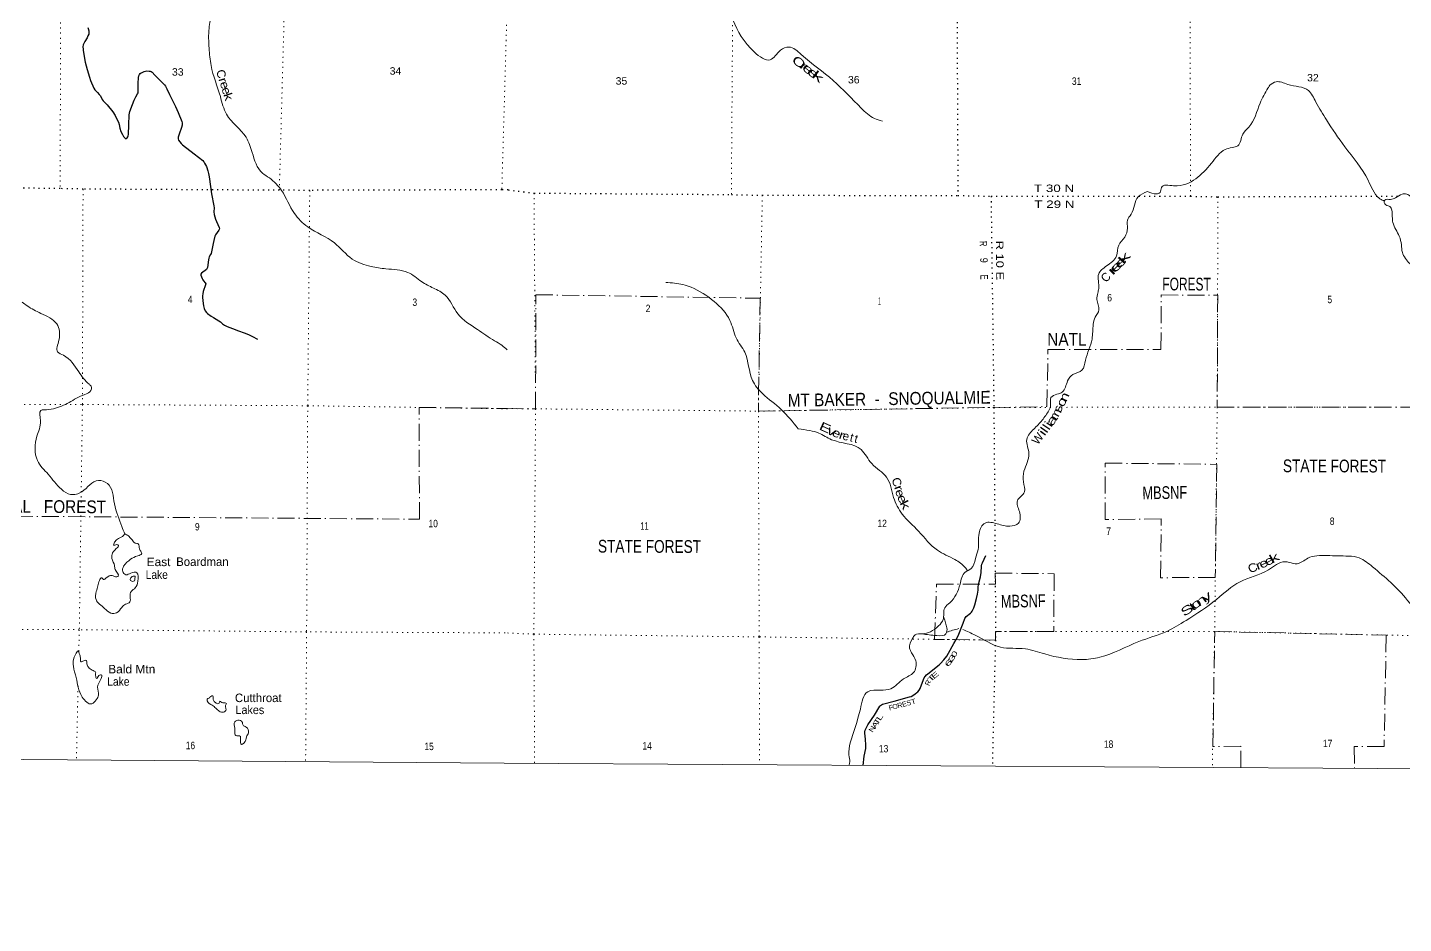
# Model space of a CAD drawing. Header units: feet. Extents: x -1048576 to 137166, y -268550 to 2097152.
# Drawn here: x -165346 to -132972, y 180331 to 201414 of the extents above; entities that cross this region are included whole.
import ezdxf
from ezdxf.enums import TextEntityAlignment as Align

# ---------------------------------------------------------------- set-up
doc = ezdxf.new("R2010")
doc.units = ezdxf.units.FT
doc.header["$LTSCALE"] = 80
doc.linetypes.add('DOT_DASHED', pattern=[7.7, 5, -1.2, 0.3, -1.2])
doc.linetypes.add('DOTTED', pattern=[1.5, 0.3, -1.2])
for name, color, linetype, lineweight in [('29', 7, 'Continuous', 25), ('39', 7, 'Continuous', 13), ('4', 7, 'Continuous', 13), ('44', 7, 'DOT_DASHED', 13), ('6', 7, 'DOTTED', 25), ('7', 7, 'DOTTED', 13)]:
    doc.layers.add(name, color=color, linetype=linetype, lineweight=lineweight)
doc.layers.add('30', color=7, linetype='Continuous')
doc.layers.add('41', color=7, linetype='Continuous')

msp = doc.modelspace()

# ---------------------------------------------------------------- linework, layer by layer
at = {"layer": '29'}
for points in [[(-163927.69, 201414.78), (-163919.08, 201387.79), (-163904.86, 201340.08), (-163901.05, 201300.59)], [(-163901.05, 201300.59), (-163906.94, 201259.15), (-163925.62, 201217.64), (-163946.5, 201172.54), (-164001.09, 201083.04), (-164025.22, 201041.26), (-164037.2, 201007.23), (-164043.9, 200960.33), (-164037.59, 200908.37), (-164034.5, 200884.5)], [(-164034.5, 200884.5), (-164010.7, 200734.13), (-163986.73, 200596.4), (-163944.29, 200422.86), (-163888.26, 200246.47), (-163862.07, 200169.66), (-163787.97, 199984.26), (-163765.82, 199951.8), (-163697.65, 199885.24), (-163658.39, 199841.92), (-163633.01, 199806.54), (-163586.8, 199719.14), (-163564.53, 199690.33), (-163468.82, 199597.25), (-163341.85, 199430.77), (-163286.47, 199345.85), (-163242.89, 199256.62), (-163208.79, 199183.42), (-163193.09, 199132.11), (-163171.89, 199043.3), (-163147.43, 198966.1), (-163108.99, 198894.49), (-163085.18, 198849.89), (-163060.44, 198818.67), (-163047.83, 198806.31), (-163024.57, 198801.66), (-163002.17, 198814.61), (-162985.57, 198839.51), (-162976.67, 198865.08), (-162971.04, 198897.62), (-162962.28, 199125.04), (-162952.37, 199362.46), (-162945.47, 199401.08), (-162935.77, 199441.31), (-162876.1, 199601.2), (-162836.16, 199706.93), (-162801.12, 199783.03), (-162759.38, 199852.2), (-162746.33, 199880.59), (-162740.7, 199916.53), (-162741.08, 200096.37), (-162737.54, 200241.57), (-162728.25, 200277.61), (-162711.65, 200306.66), (-162695.09, 200329.34), (-162674.3, 200346.09), (-162647.32, 200358.54), (-162603.21, 200377.58), (-162537.33, 200391.74), (-162483.96, 200390.86), (-162458.48, 200389.67), (-162437.87, 200379.67), (-162412.82, 200360.61), (-162353.3, 200292.89), (-162227.27, 200170.82), (-162124.38, 200068.01), (-162097.64, 200030.49), (-162068.35, 199974.63), (-162007.58, 199838.66), (-161867.39, 199552.8), (-161802.28, 199412.01), (-161716.68, 199202.12), (-161707.27, 199171.55), (-161705.19, 199142.49), (-161706.76, 199113.09), (-161723.87, 199061.56), (-161780.41, 198902.99), (-161800.65, 198831.22), (-161800.65, 198793.87), (-161790.28, 198762.74), (-161765.37, 198727.46), (-161730.1, 198688.03), (-161699.72, 198656.89), (-161424.75, 198442.46), (-161225.06, 198282.3), (-161200.93, 198254.32), (-161180.2, 198220.69), (-161155.28, 198179.62), (-161138.67, 198140.19), (-161105.95, 198041.34), (-161084.72, 197976.25), (-161071.16, 197897.24), (-161016.32, 197500.43), (-160960.75, 197216.6), (-160956.07, 197171.08), (-160960.22, 197079.78), (-160951.92, 197013.37), (-160920.79, 196907.54), (-160899.07, 196851.91), (-160835.7, 196708.33), (-160830.68, 196680.77), (-160835.7, 196660.6), (-160848.15, 196644), (-160920.79, 196539.66), (-160935.31, 196502.89), (-160961.48, 196399.44)], [(-160961.48, 196399.44), (-160978.23, 196333.2), (-161014.16, 196139.73), (-161026.28, 196098.27), (-161039.06, 196071.25), (-161070.19, 196021.45), (-161081.36, 195988.61), (-161088.87, 195950.89), (-161113.77, 195768.28), (-161123.85, 195733.36), (-161134.52, 195720.55), (-161254.88, 195637.54), (-161269.41, 195612.64), (-161267.33, 195583.59), (-161238.28, 195510.96), (-161222.86, 195475.43), (-161207.15, 195450.78), (-161163.57, 195403.05), (-161154.56, 195382.99), (-161157.34, 195357.4), (-161213.37, 195205.91), (-161224.72, 195150.6), (-161227.9, 195104.23), (-161225.82, 195060.65), (-161214.15, 194922.33), (-161205.07, 194865.59), (-161188.47, 194801.26), (-161166, 194747.65), (-161138.67, 194712.02), (-161111.69, 194687.12), (-161022.46, 194620.72), (-160974.37, 194587.68), (-160843.22, 194509.87), (-160806.65, 194485.84), (-160756.84, 194440.18), (-160712.57, 194411.9), (-160646.86, 194380), (-160522.35, 194330.2), (-160383.21, 194278.9), (-160252.58, 194230.59), (-160147.55, 194188.5), (-160049.21, 194143.43), (-159934.55, 194078.46)], [(-145685.53, 184050.64), (-145657.6, 184271.82), (-145623.74, 184452.12), (-145620.54, 184486.97), (-145620.67, 184525.41), (-145632.7, 184664.85), (-145641.65, 184806.33), (-145641.72, 184842.88), (-145635.24, 184878.47), (-145623.18, 184910.88), (-145572.74, 185002.61), (-145418.45, 185229.32), (-145290.63, 185444.5), (-145273.7, 185463.79), (-145253.65, 185479.35), (-145229.04, 185493.61), (-144955.17, 185566.32), (-144594.82, 185661.83), (-144558.94, 185675.17), (-144517.06, 185692.39), (-144458.97, 185733.16), (-144422.38, 185764.55), (-144396.74, 185785.75), (-144366.45, 185822.96), (-144342.08, 185862.24), (-144285.83, 186009.81), (-144247.25, 186111.9), (-144226.92, 186142), (-144190.66, 186181.11), (-144162.45, 186206.93), (-143897.52, 186421.12), (-143863.53, 186451.77), (-143786.96, 186535.87), (-143719.59, 186623.09), (-143677.59, 186692.82), (-143549.66, 186918.08), (-143494.36, 187017.16), (-143452.75, 187103.66), (-143331.29, 187395.68), (-143292.81, 187507.74), (-143279.85, 187531.79), (-143262.41, 187552.88), (-143158.15, 187632.6), (-143137.98, 187653.82), (-143119.76, 187681.59), (-143080.89, 187762.28), (-143057.47, 187827.65), (-143016.25, 187977.39), (-142995.37, 188080.6), (-142981.56, 188177.08), (-142978.46, 188252.36), (-142972.32, 188300.1), (-142956.88, 188370.97), (-142925.38, 188489.44), (-142912.45, 188543), (-142906.19, 188580.33), (-142897.8, 188744.73), (-142888.96, 188782.67), (-142876.89, 188817.77), (-142799.58, 188992.64)]]:
    msp.add_lwpolyline(points, dxfattribs=at)
at = {"layer": '39'}
for points in [[(-139726.18, 284721.75), (-139786.61, 284683.23), (-139865.18, 284636.58), (-139935.68, 284589.96), (-139981.99, 284555.51), (-140024.23, 284506.92), (-140030.24, 284490.75), (-140030.24, 284490.75), (-140086.75, 284492.64)], [(-154003.73, 202871.03), (-153895.9, 202851.95), (-153782.58, 202850.6), (-153450.83, 203040.86), (-153101.56, 203029.32), (-152597.4, 203097.67), (-152109.59, 203489.01), (-151006.28, 204195.88), (-150727.82, 204210.06), (-150476.46, 204052.4), (-150045.23, 203568.93), (-149704.49, 203329.14), (-149382.06, 202816.6), (-149041.62, 202326.4), (-148930.82, 202062.69), (-148749.99, 201593.52), (-148244.22, 200835.97), (-147873.61, 200654.96), (-147628.88, 200878.9), (-147431.59, 200955.08), (-147141.76, 200781.55), (-146390.72, 200167.18), (-145730.26, 199515.79), (-145421.81, 199275.75), (-145233.66, 199212.53)], [(-161337, 203610.32), (-161343.22, 203161.1), (-161179.62, 202791), (-160998.3, 202334.04), (-161017.44, 201752.85), (-161075.79, 201395.86), (-161074.17, 200925.58), (-161027.82, 200519.69), (-160809.56, 199788.06), (-160664.35, 199373.64), (-160204.93, 198830.65), (-160061.43, 198474.78), (-159819.7, 197989.28), (-159654.79, 197873.49), (-159367.68, 197577.52), (-159067.67, 197041.3), (-158752.42, 196723), (-158126.63, 196346.78), (-157704.72, 195965.43), (-157261.55, 195793.88), (-156914.68, 195735.8), (-156398.39, 195652.74), (-156074.54, 195435.31), (-155796.79, 195282.68), (-155517.08, 195115.91), (-155220.63, 194674.58), (-154760.29, 194309.2), (-154357.99, 194040.96), (-154186.95, 193937.25), (-154064.57, 193829.34)], [(-136119.82, 200054.86), (-135969.11, 200137.44), (-135696.2, 200076.86), (-135208.75, 199931.05), (-135031.29, 199659.75), (-134784.18, 199239.54), (-134351.94, 198608.67), (-133803.57, 197819.13), (-133546.37, 197398.99), (-133475.43, 197355.09), (-133420.82, 197341.76)], [(-138993.28, 197553.04), (-138785.02, 197499.48), (-138700.48, 197534.43), (-138668.97, 197649.77), (-138380.62, 197692.3), (-137858.95, 197855.69), (-137490.04, 198219.89), (-137167.28, 198543.36), (-137002.07, 198589.01), (-136869.14, 198630.39), (-136751.92, 198903.87), (-136609.73, 199068.49), (-136345.17, 199637.89), (-136161.85, 199986.58), (-136119.82, 200054.86)], [(-138993.28, 197553.04), (-139214.47, 197429.65), (-139379.21, 197020.52), (-139469.08, 196880.52), (-139465.78, 196692.75), (-139528.95, 196484.29), (-139672.94, 196289.36), (-139721.69, 196038.6), (-139960.28, 195802.58), (-140142.68, 195615.45), (-140142.35, 195272.16), (-140165.84, 195164.96), (-140182.98, 195015.41), (-140136.89, 194769.39), (-140226.55, 194597.08), (-140271.84, 194431.15), (-140299.74, 194083.62), (-140453.76, 193583.7), (-140536.94, 193350.85), (-140750.2, 193248.31), (-140874.32, 193097.95), (-140999.68, 192834.51), (-141124.49, 192785.12), (-141265.24, 192705.32), (-141276.13, 192527.54), (-141389.55, 192288.41), (-141565.66, 192067), (-141772.09, 191851.41), (-141833.79, 191723.74), (-141785.05, 191384.85), (-141901.35, 190976.08), (-141915.77, 190723.55), (-141887.93, 190489.51), (-142056.03, 190278.25), (-142009.89, 190024.16), (-142032.25, 189751.38), (-142231.58, 189679.22), (-142532.72, 189735.55), (-142815.43, 189753.65), (-142957.11, 189514.31), (-142980.74, 189132.48), (-143043.86, 188917.96), (-143141.16, 188683), (-143283.9, 188599.14), (-143405.09, 188315.54), (-143646.34, 187879.59), (-143764.58, 187755.53), (-143803.09, 187482.63), (-143909.07, 187336.45), (-144103.9, 187195.67), (-144297.34, 187147.79), (-144462.67, 187120.31), (-144524.7, 187041.1), (-144591.75, 186810.4), (-144544.58, 186701.7), (-144448.42, 186512.6), (-144499.01, 186235.57), (-144732.15, 186088.45), (-145035.35, 185855.99), (-145277.34, 185823.91), (-145571.78, 185785.38), (-145750.66, 185378.16), (-145987.41, 184578.76), (-146021.82, 184297.82), (-146000.48, 184128.35), (-146015.43, 184052.48)], [(-132797.71, 197426.76), (-132673.59, 197282.28), (-132648.2, 197110.83), (-132532.59, 196734.07), (-132422.81, 196619.78), (-132187.68, 196476.13), (-131862.36, 196426.04), (-131589.83, 196419.98), (-131493.71, 196236.93), (-131427.78, 195746.72), (-131417.88, 195480.24), (-131479.34, 195316.22), (-131828.95, 195081.4), (-132090.17, 194909.84), (-132394.63, 194861.13), (-132526.53, 194963.14), (-132532.11, 195189.27), (-132534.16, 195488.12), (-132599.51, 195598.7), (-132823.31, 195857.53), (-132996.69, 196122.8), (-133022.14, 196302.33), (-133069.96, 196505.93), (-133221.5, 196823.87), (-133247.72, 197116.48), (-133290.7, 197202.99), (-133383.8, 197238.65), (-133424.55, 197294.89), (-133410.81, 197351.53), (-133275.69, 197368.69), (-133160.89, 197405.89), (-133004.06, 197495.9), (-132893.03, 197492.69), (-132842.41, 197470.85), (-132797.71, 197426.76)], [(-147214.74, 191972.6), (-147611.43, 192424.01), (-148050, 192800.4), (-148288.29, 193111.63), (-148472.45, 193772.61), (-148672.56, 194108.36), (-148818.71, 194523.26), (-149191.13, 194966.78), (-149734.37, 195302), (-150122.59, 195400.09), (-150328.57, 195414.71)], [(-165470.77, 194955.01), (-165354.17, 194863.66), (-165032.13, 194688.62), (-164660, 194440.71), (-164607.48, 194054.97), (-164637.15, 193780.6), (-164502.33, 193701.28), (-164141.03, 193310.11), (-163898.3, 193018.37), (-163847.91, 192973.22)], [(-163848.06, 192975.76), (-163844.34, 192913.17), (-164146.09, 192718.76), (-164326.28, 192612.6), (-164498.28, 192526.59), (-164900.49, 192421.43), (-165029.76, 192403.85), (-165043.12, 192161.71), (-165123.71, 191798.77), (-165112.54, 191223.5), (-164859.88, 190901.44), (-164548.84, 190548.84), (-164331.48, 190426.76), (-164068.74, 190492.18), (-163679.85, 190754.82), (-163468.27, 190687.26), (-163301.2, 190206.14), (-163124.31, 189670.48), (-163060.61, 189498.64)], [(-147214.74, 191972.6), (-146939.94, 191930.21), (-146729.61, 191871.19), (-146427.8, 191715.92), (-145731.85, 191482.8), (-145483.33, 191151.45), (-145133.97, 190832.96), (-144967.21, 190355.61), (-144766.73, 189965.34), (-144380.45, 189560.3), (-143939.38, 189113.26), (-143524.1, 188894.21), (-143284.63, 188706.16), (-143230.29, 188635.35)], [(-163060.61, 189498.64), (-163109.35, 189440.33), (-163297.76, 189305.95), (-163318.33, 189231.36), (-163245.58, 189247.18), (-163205.31, 189228.83), (-163258.18, 189152.38), (-163357.78, 189017.6), (-163362.31, 188920.74), (-163298.58, 188754.95), (-163284.91, 188664.06), (-163211.06, 188504.28), (-163243.44, 188486.26), (-163356.31, 188519.06), (-163493.85, 188463.17), (-163556.6, 188427.12), (-163600.82, 188463.65), (-163653.61, 188403.34), (-163688.57, 188278.36), (-163729.64, 188141.3), (-163734.66, 187951.6), (-163533.87, 187746.84), (-163385.07, 187637.18), (-163249.81, 187642.62), (-163128.06, 187767.21), (-163040.87, 187843.51), (-162935.64, 187897.53), (-162933.06, 188006.51), (-162902.04, 188149.67), (-162810.82, 188225.96), (-162751.45, 188389.17), (-162770.63, 188583.02), (-162913.97, 188577.61), (-163031.24, 188537.78), (-163107.55, 188614.82), (-163084.71, 188737.83), (-162920.38, 188900.58), (-162754.44, 188984.6), (-162659.31, 189034.63), (-162693.24, 189109.46), (-162711.22, 189145.87), (-162742.91, 189263.08), (-162815.47, 189283.59), (-162885.74, 189356.56), (-162939.93, 189415.34), (-162974.06, 189451.83), (-163060.61, 189498.64)], [(-143340.98, 187245.17), (-143045.66, 187114.67), (-142452.33, 186834.34), (-141868.7, 186792.22), (-141413.73, 186674.44), (-140540.84, 186541.57), (-140117.33, 186595.2), (-139201.45, 186965.47), (-138541.03, 187204.62), (-138088.62, 187460.39), (-137369.41, 187958.45), (-136817.16, 188372.47), (-136150.97, 188654.06), (-135762.69, 188842.72), (-135659.64, 188827.33), (-135473.73, 188796.4), (-135224.32, 188925.47), (-135010.76, 188983.59), (-134520.24, 188979.15), (-134013.28, 188932.43), (-133696.96, 188722.74), (-132874.09, 187935.24), (-132325.71, 187438.51), (-131952.24, 187431.18), (-131099.8, 187633.38), (-129586.31, 187981.84), (-129039.65, 188032.34), (-128711.15, 188107.47)], [(-162819.74, 188454.07), (-162817.48, 188500.48), (-162859.87, 188500.67), (-162924.73, 188448.49), (-162920.92, 188404.07), (-162854.42, 188383.58), (-162819.94, 188415.72), (-162819.74, 188454.07)], [(-144295.18, 187148.26), (-143951.88, 187103.91), (-143736.22, 187149.93), (-143714.97, 187289.43), (-143746.02, 187402.28), (-143786.92, 187539.56)], [(-143713.03, 187182.35), (-143585.38, 187229.81), (-143431.88, 187269.71)], [(-164168.8, 186740.54), (-164266.7, 186543.18), (-164267.51, 186385.75), (-164202.28, 186117.02), (-164057.3, 185658.2), (-163834.07, 185499.76), (-163728.62, 185596.17), (-163673.55, 185706.93), (-163698.85, 185888.69), (-163613.01, 186096.19), (-163600.5, 186174.85), (-163667.16, 186163.04), (-163717.96, 186098.69), (-163745.84, 186171.47), (-163745.47, 186244.13), (-163821.92, 186290.9), (-163914.42, 186359.94), (-163948.29, 186444.86), (-163964.04, 186521.63), (-164022.62, 186513.82), (-164087.35, 186485.86), (-164104.86, 186613.09), (-164128.7, 186687.88), (-164154.66, 186742.49), (-164168.8, 186740.54)], [(-160998.33, 185470.81), (-161116.92, 185568.22), (-161116.69, 185612.62), (-161080.26, 185630.62), (-161033.61, 185674.82), (-160987.13, 185686.72), (-160975.45, 185601.89), (-160838.63, 185518.52), (-160818.24, 185558.8), (-160800.13, 185548.63), (-160749.78, 185526.2), (-160667.12, 185507.66), (-160691.67, 185443.18), (-160673.91, 185364.39), (-160732.75, 185306.12), (-160833.56, 185326.76), (-160917.97, 185397.78), (-160998.33, 185470.81)], [(-160470.28, 184927.51), (-160467.52, 185072.81), (-160449.26, 185090.9), (-160336.15, 185106.53), (-160291.96, 185063.95), (-160276.14, 184999.29), (-160201.7, 184952.53), (-160145.86, 184821.09), (-160194.83, 184720.39), (-160207.3, 184649.8), (-160310.78, 184545.32), (-160332.26, 184684.68), (-160338.07, 184733.15), (-160446.97, 184751.8), (-160470.66, 184854.85), (-160470.29, 184925.49)]]:
    msp.add_spline(points, degree=3, dxfattribs=at)
at = {"layer": '4'}
msp.add_lwpolyline([(-244583.22, 368785.28), (-214011.33, 368469.88), (-183439.04, 368196.52), (-152866.39, 367965.22), (-122293.46, 367775.97), (-91720.3, 367628.79), (-61146.96, 367523.64), (-30573.52, 367460.57), (0, 367439.54), (0, 183577.08), (-30826.42, 183598.29), (-61652.78, 183661.9), (-92479.02, 183767.9), (-123305.1, 183916.31), (-154130.93, 184107.12), (-184956.48, 184340.33), (-215781.67, 184615.95), (-246606.45, 184933.97)], close=True, dxfattribs=at)
msp.add_lwpolyline([(-244583.22, 368785.28), (-214011.33, 368469.88), (-183439.04, 368196.52), (-152866.39, 367965.22), (-122293.46, 367775.97), (-91720.3, 367628.79), (-61146.96, 367523.64), (-30573.52, 367460.57), (0, 367439.54), (0, 183577.08), (-30826.42, 183598.29), (-61652.78, 183661.9), (-92479.02, 183767.9), (-123305.1, 183916.31), (-154130.93, 184107.12), (-184956.48, 184340.33), (-215781.67, 184615.95), (-246606.45, 184933.97)], close=True, dxfattribs=at)
msp.add_lwpolyline([(-244583.22, 368785.28), (-214011.33, 368469.88), (-183439.04, 368196.52), (-152866.39, 367965.22), (-122293.46, 367775.97), (-91720.3, 367628.79), (-61146.96, 367523.64), (-30573.52, 367460.57), (0, 367439.54), (0, 183577.08), (-30826.42, 183598.29), (-61652.78, 183661.9), (-92479.02, 183767.9), (-123305.1, 183916.31), (-154130.93, 184107.12), (-184956.48, 184340.33), (-215781.67, 184615.95), (-246606.45, 184933.97)], close=True, dxfattribs=at)
msp.add_lwpolyline([(-244583.22, 368785.28), (-214011.33, 368469.88), (-183439.04, 368196.52), (-152866.39, 367965.22), (-122293.46, 367775.97), (-91720.3, 367628.79), (-61146.96, 367523.64), (-30573.52, 367460.57), (0, 367439.54), (0, 183577.08), (-30826.42, 183598.29), (-61652.78, 183661.9), (-92479.02, 183767.9), (-123305.1, 183916.31), (-154130.93, 184107.12), (-184956.48, 184340.33), (-215781.67, 184615.95), (-246606.45, 184933.97)], close=True, dxfattribs=at)
at = {"layer": '44'}
for points in [[(-184823.65, 200434.1), (-183036.42, 200400.18), (-182996.68, 197805.45), (-174802.84, 197756.8), (-174862.37, 189982.48), (-156126.01, 189844.22), (-156131.86, 192475.85), (-154073.56, 192447.94)], [(-154073.56, 192447.94), (-153391.97, 192441.45), (-153386.1, 195127.53), (-148109.12, 195043.49), (-148151.16, 192387.79), (-141361.65, 192494.5), (-141336.54, 193836.46), (-138677.74, 193837.76), (-138673, 195121.26), (-137342.61, 195116.86)], [(-137342.61, 195116.86), (-137354.34, 192483.27), (-132018.6, 192481.77), (-132031.56, 188421.38), (-128064.64, 188390.1), (-128115.85, 187076.48), (-126781.49, 187053.9), (-126106.18, 187059.74), (-126089.59, 187733.73), (-125444.46, 187755.82), (-125429.91, 188421.75), (-123454.39, 188437.41), (-123468.13, 187095.66), (-123287.6, 187096.62)], [(-136801.16, 183994.64), (-136801.21, 184505.87), (-137454.36, 184495.92), (-137414.14, 187202.07), (-133378.88, 187116.08), (-133428.86, 184496.74), (-134132.37, 184495.03), (-134126.15, 183978.47)]]:
    msp.add_lwpolyline(points, dxfattribs=at)
for points in [[(-139988.65, 189834.13), (-139987.77, 191164.06), (-137363.34, 191135.2), (-137400.84, 188473.34), (-138689.48, 188467.61), (-138672.27, 189853.99)], [(-144004.38, 187016), (-143959.27, 188315.51), (-142572.41, 188319), (-142575.49, 188575.31), (-141190.71, 188562.66), (-141201.78, 187198.45), (-142568.46, 187202.97), (-142573.25, 186997.14)]]:
    msp.add_lwpolyline(points, close=True, dxfattribs=at)
at = {"layer": '6'}
for points in [[(-143410.84, 211201.6), (-143457.35, 208060.36), (-143481.54, 202743.23), (-143455.53, 197462.82)], [(-154038.18, 197592.21), (-154186.28, 197596.5), (-158705.61, 197582.6), (-159422.14, 197583.82), (-164040.15, 197612.75), (-164581.04, 197623.27), (-169418.87, 197687.51), (-169903.2, 197705.85), (-174802.84, 197756.8), (-175181.73, 197759.05), (-180166.45, 197798.12), (-180358.17, 197799.5), (-184845.33, 197806.51)], [(-154038.18, 197592.21), (-153429.21, 197518.1), (-148786.48, 197483.87), (-148057.69, 197467.06), (-143455.53, 197462.82), (-142676.27, 197444.37), (-137981.27, 197442.84), (-137337.3, 197431.46), (-133089.69, 197448.4)], [(-142676.27, 197444.37), (-142609.8, 192472.62), (-142568.46, 187202.97), (-142573.25, 186997.14), (-142646.95, 184031.08)]]:
    msp.add_lwpolyline(points, dxfattribs=at)
at = {"layer": '7'}
msp.add_line((-164157.15, 185921.26), (-164195.73, 184178.61), dxfattribs=at)
for points in [[(-148685.99, 210612.62), (-148701.36, 208059.84), (-148748.1, 202793.03), (-148786.48, 197483.87)], [(-159422.14, 197583.82), (-159273.35, 202960.01), (-159278.99, 208137.08), (-159296.77, 210078.71)], [(-164521.4, 209641.86), (-164526.89, 208138.58), (-164561.56, 202973.8), (-164581.04, 197623.27)], [(-154028.69, 208701.27), (-154033.14, 208129.53), (-154033.73, 202920.19), (-154186.28, 197596.5)], [(-137981.27, 197442.84), (-137997.24, 202729.38), (-138013.36, 208038.14)], [(-164040.15, 197612.75), (-164054.15, 192542.75), (-164086.51, 190216.3)], [(-158705.61, 197582.6), (-158753.9, 192514.77), (-158779.29, 187192.52), (-158803.18, 184139.75)], [(-153429.21, 197518.1), (-153391.97, 192441.45), (-153432.46, 187138.55), (-153414.02, 184105.33)], [(-148057.69, 197467.06), (-148151.16, 192387.79), (-148131.96, 187074.93), (-148119.52, 184066.59)], [(-137337.3, 197431.46), (-137354.34, 192483.27), (-137414.14, 187202.07), (-137469.24, 183998.73)], [(-169143.47, 192549.48), (-164054.15, 192542.75), (-158753.9, 192514.77), (-154047.3, 192443.05)], [(-154073.56, 192447.94), (-153391.97, 192441.45), (-148151.16, 192387.79), (-142609.8, 192473.71), (-141217.97, 192476.24)], [(-140901.04, 192476.82), (-137354.34, 192483.27), (-132018.6, 192481.77), (-126753.23, 192347.34), (-123258.32, 192415.66)], [(-164090.48, 189931.52), (-164127.85, 187244.94), (-164139.28, 186728.79)], [(-154109.87, 187169.42), (-158779.29, 187192.52), (-164127.85, 187244.94), (-169712.74, 187264.11), (-174893.68, 187333.94)], [(-142573.25, 186997.14), (-148131.96, 187074.93), (-153432.46, 187138.55), (-154109.87, 187169.42)], [(-123287.6, 187096.62), (-126774.27, 187053.6), (-132018.53, 187089.42), (-137414.14, 187202.07), (-142568.46, 187202.97)]]:
    msp.add_lwpolyline(points, dxfattribs=at)

# ---------------------------------------------------------------- texts
at = {"layer": '30'}
for s, rotation, width, p in [('6', 47.683, 2.05, (-143633.61, 186422.08)), ('3', 55.574, 1.65, (-143541.08, 186549.62)), ('0', 60.407, 1.65, (-143488.4, 186642.39)), ('T', 48.835, 1.9, (-144036.24, 186062.65)), ('E', 40.015, 1.65, (-143956.33, 186129.27)), ('R', 66.806, 1.1, (-144105.6, 185971.19)), ('R', 14.845, 0.9, (-144805.74, 185409.67)), ('T', 17.436, 1.2, (-144483.12, 185495.92)), ('L', 57.402, 1.6, (-145243.18, 185148.88)), ('F', 14.869, 1.05, (-145016.34, 185353.5)), ('O', 14.869, 0.9, (-144918.53, 185379.14)), ('N', 59.752, 1.25, (-145425.24, 184878.59)), ('A', 56.864, 1.45, (-145352.51, 184973.91)), ('T', 57.418, 1.6, (-145306.77, 185056.38))]:
    msp.add_text(s, height=120, rotation=rotation, dxfattribs=dict(at, width=width)).set_placement(p, align=Align.CENTER)
for s, rotation, p in [('1', 52.317, (-143587.05, 186484.45)), ('E', 14.845, (-144698.08, 185437.57)), ('S', 14.845, (-144593.95, 185465.18))]:
    msp.add_text(s, height=120, rotation=rotation, dxfattribs=at).set_placement(p, align=Align.CENTER)
at = {"layer": '41'}
for s, rotation, width, p in [('C', 286.811, 1.05, (-160883.43, 200293.77)), ('C', 322.24, 1.55, (-147266.04, 200525.19)), ('r', 321.249, 2, (-147140.35, 200437.07)), ('e', 321.249, 1.8, (-147038.13, 200355.47)), ('e', 321.249, 1.8, (-146924.11, 200266.14)), ('k', 321.794, 2, (-146811.46, 200182.69)), ('r', 286.811, 1.25, (-160839.71, 200149.06)), ('e', 287.703, 1.15, (-160799.87, 200031.65)), ('e', 287.703, 1.15, (-160759.64, 199894.76)), ('k', 288.189, 1.3, (-160715.82, 199756.94)), ('e', 44.923, 2.05, (-139661.36, 195726.8)), ('e', 43.989, 2, (-139560.25, 195823.81)), ('k', 48.722, 2.1, (-139467.89, 195925.73)), ('r', 44.456, 2.25, (-139750.05, 195633.71)), ('o', 61.824, 1.4, (-140929.11, 192556.51)), ('n', 66.317, 1.4, (-140863.93, 192683.79)), ('m', 60.234, 1.3, (-141077.67, 192264.54)), ('s', 76.525, 1.25, (-141004.89, 192423.07)), ('E', 336.016, 1.5, (-146616.88, 191908.6)), ('v', 331.261, 1.55, (-146472.75, 191826.82)), ('l', 55.01, 1.4, (-141342.03, 191887.9)), ('l', 56.18, 1.35, (-141289.86, 191956.6)), ('i', 57.81, 1.35, (-141239.2, 192030.51)), ('a', 54.81, 1.75, (-141166.54, 192118.33)), ('e', 336.128, 1.3, (-146351.53, 191780.92)), ('r', 341.523, 1.3, (-146218.43, 191729.01)), ('i', 54.01, 1.5, (-141391.91, 191825.74)), ('C', 290.691, 1.1, (-144985.62, 190684.93)), ('r', 291.403, 1.4, (-144937.97, 190542.86)), ('e', 288.61, 1.15, (-144911.19, 190430.45)), ('e', 292.893, 1.3, (-144854.46, 190285.78)), ('k', 296.893, 1.55, (-144786, 190136.59)), ('C', 21.196, 1.15, (-136484.61, 188609.19)), ('r', 21.196, 1.4, (-136347.99, 188666.02)), ('e', 23.196, 1.3, (-136230, 188715.16)), ('e', 27.569, 1.4, (-136091.87, 188781.57)), ('k', 28.7, 1.65, (-135965.62, 188849.27)), ('y', 35.098, 1.75, (-137555.02, 187940.62)), ('S', 34.309, 1.65, (-138011.65, 187625.6)), ('t', 34.309, 1.55, (-137883.07, 187708.1)), ('o', 35.098, 1.65, (-137799.79, 187774.29)), ('n', 35.098, 1.75, (-137680.13, 187853.16))]:
    msp.add_text(s, height=200, rotation=rotation, dxfattribs=dict(at, width=width)).set_placement(p, align=Align.CENTER)
for s, rotation, p in [('C', 44.157, (-139908.42, 195467.7)), ('e', 346.271, (-146111.02, 191704.32)), ('t', 346.271, (-145976.13, 191672.32)), ('t', 346.271, (-145870.02, 191644.12)), ('W', 52.877, (-141500.97, 191680.87))]:
    msp.add_text(s, height=200, rotation=rotation, dxfattribs=at).set_placement(p, align=Align.CENTER)
for s, width, p in [('East', 1.05, (-162543.98, 188740.45)), ('Lake', 0.9, (-162565.71, 188440.49)), ('Bald Mtn', 1.05, (-163447.81, 186216.93)), ('Lake', 0.9, (-163469.54, 185925.65)), ('Lakes', 0.95, (-160453.88, 185258.37))]:
    msp.add_text(s, height=200, dxfattribs=dict(at, width=width)).set_placement(p)
for s, p in [('Boardman', (-161848.72, 188744.79)), ('Cutthroat', (-160466.91, 185540.94))]:
    msp.add_text(s, height=200, dxfattribs=at).set_placement(p)
at = {"layer": '44'}
for s, rotation, width, p in [('FOREST', 359.811, 0.7, (-138645.35, 195229)), ('NATL', 0.028, 0.9, (-141352.87, 193927.98)), ('MT BAKER  -  SNOQUALMIE', 0.9, 0.9, (-147458.05, 192491.54)), ('STATE FOREST', 359.811, 0.8, (-135808.59, 190951.01)), ('MBSNF', 0.9, 0.75, (-139112.24, 190311.4)), ('MT BAKER - SNOQUALMIE   NATIONAL   FOREST', 359.577, 0.9, (-171945.13, 190045.36)), ('STATE FOREST', 359.811, 0.8, (-151924.62, 189058.83)), ('MBSNF', 0.9, 0.75, (-142442.34, 187761.07))]:
    msp.add_text(s, height=300, rotation=rotation, dxfattribs=dict(at, width=width)).set_placement(p)
at = {"layer": '6'}
for s, rotation, width, p in [('T 30 N', 359.981, 1.35, (-141667.3, 197544.11)), ('T 29 N', 359.981, 1.35, (-141658.73, 197169.06)), ('R', 270.766, 0.7, (-142943.82, 196391.92)), ('R 10 E', 270.766, 1.3, (-142562.69, 196399.1)), ('9', 270.766, 0.9, (-142930.37, 195994.12)), ('E', 270.766, 0.75, (-142925.84, 195599.16))]:
    msp.add_text(s, height=175, rotation=rotation, dxfattribs=dict(at, width=width)).set_placement(p)
at = {"layer": '7'}
for s, width, p in [('33', 1.05, (-161947.72, 200281.4)), ('34', 1.05, (-156824.68, 200304.92)), ('35', 1.05, (-151508.34, 200070.3)), ('36', 1.05, (-146041.43, 200098.7)), ('31', 0.85, (-140773.75, 200064.57)), ('32', 1.05, (-135239.18, 200146.63)), ('4', 0.85, (-161574.58, 194929.64)), ('3', 0.85, (-156289.24, 194862.2)), ('1', 0.4, (-145333.43, 194888.84)), ('6', 0.85, (-139941.13, 194970.27)), ('5', 0.85, (-134761.19, 194928.27)), ('2', 0.85, (-150801.09, 194717.4)), ('9', 0.85, (-161406.77, 189580.21)), ('10', 0.85, (-155912.17, 189655.24)), ('11', 0.65, (-150926.59, 189598.1)), ('12', 0.85, (-145349.1, 189657.04)), ('8', 0.85, (-134705.21, 189708.88)), ('7', 0.85, (-139965.48, 189474.91)), ('16', 0.85, (-161624.04, 184433.1)), ('15', 0.85, (-156008.45, 184410.22)), ('14', 0.85, (-150878.61, 184423.7)), ('18', 0.85, (-140021, 184465)), ('17', 0.85, (-134867.43, 184480.95)), ('13', 0.85, (-145314.65, 184357.28))]:
    msp.add_text(s, height=175, dxfattribs=dict(at, width=width)).set_placement(p)

doc.saveas('drawing.dxf')
